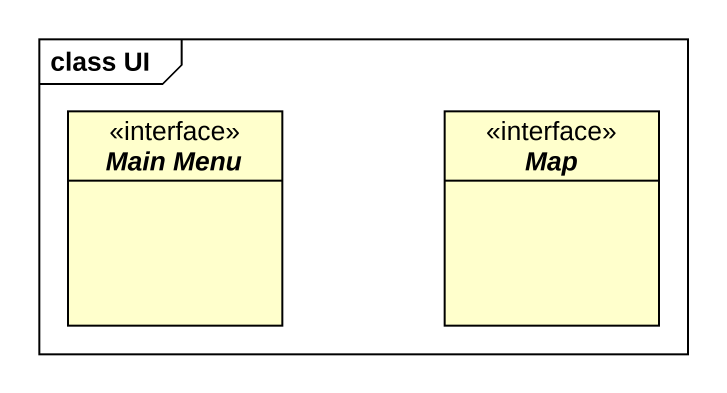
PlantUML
@startuml
mainframe class UI
hide circle
hide empty members
interface "Main Menu" as Main_Menu
interface "Map" as Map_
@enduml
